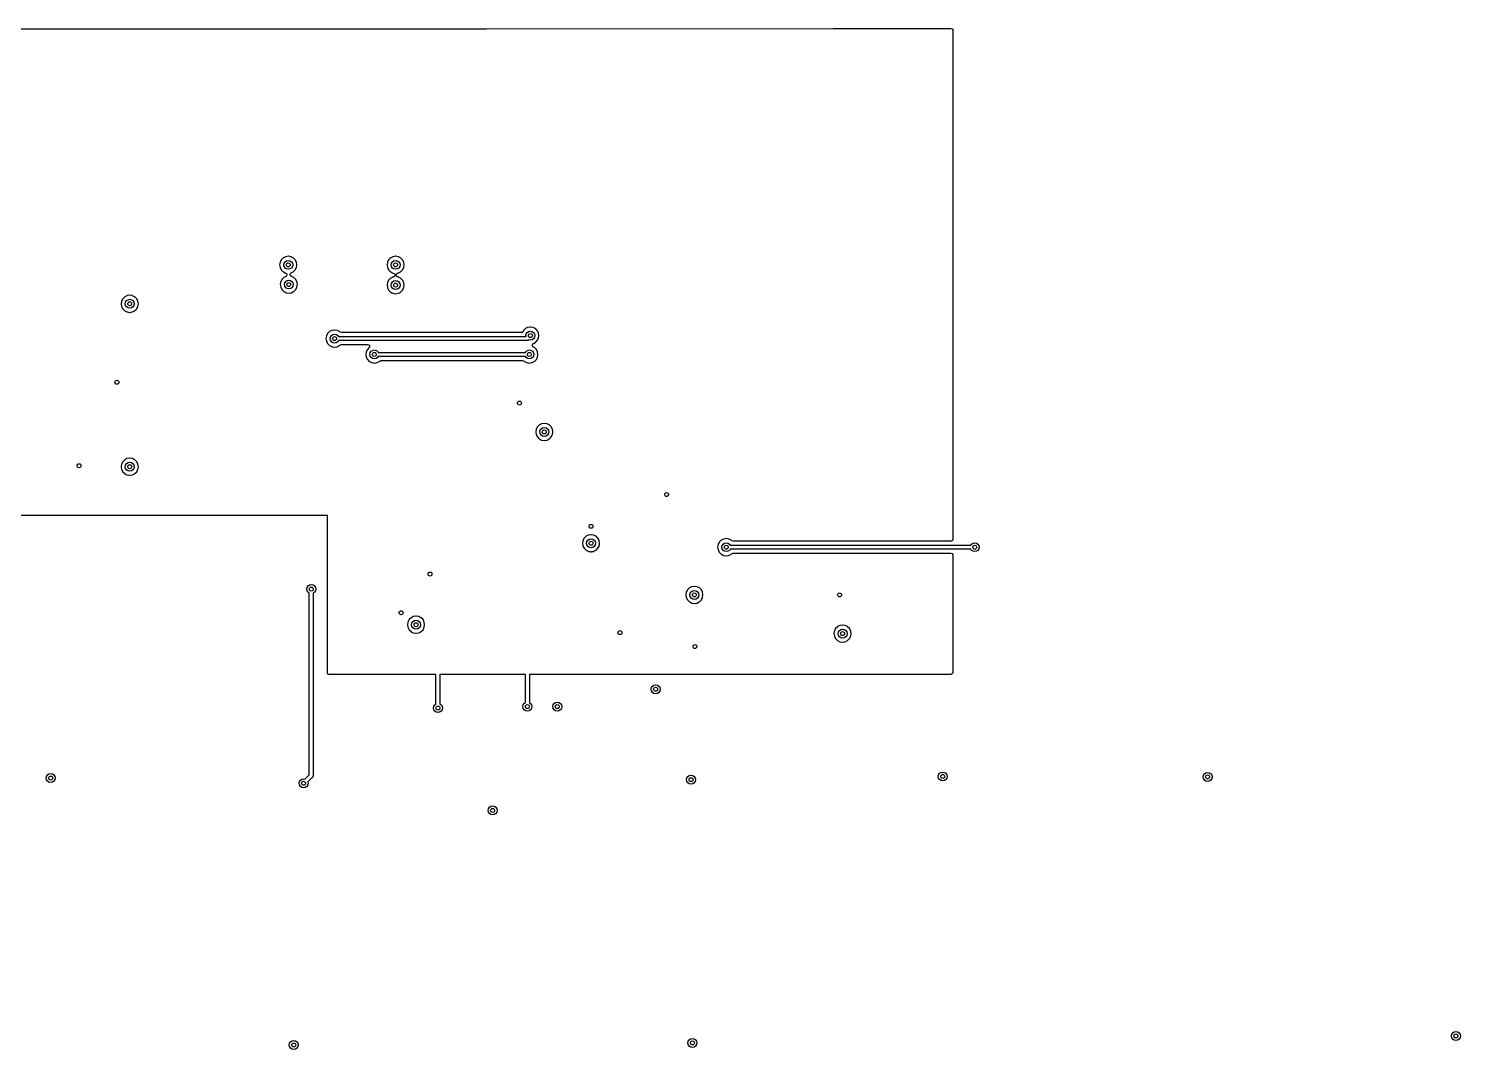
# Model space of a CAD drawing. Extents: x 97 to 314, y -170 to 213.
# Drawn here: x 170.5 to 242.5, y -170.4 to -119 of the extents above; entities that cross this region are included whole.
import ezdxf

# ---------------------------------------------------------------- set-up
doc = ezdxf.new("R2010")
doc.units = 0
doc.layers.add('BLACK', color=7, linetype='CONTINUOUS')

msp = doc.modelspace()

# ---------------------------------------------------------------- linework, layer by layer
at = {"layer": 'BLACK', "linetype": 'CONTINUOUS'}
for p, q in [((140.137, -119.003), (193.538, -119.003)), ((193.538, -119.003), (211, -119)), ((211, -119), (216.901, -119)), ((216.901, -119), (216.959, -119.019)), ((216.959, -119.019), (216.995, -119.068)), ((216.995, -119.068), (217, -119.099)), ((217, -119.099), (217, -144.701)), ((183.16, -130.757), (183.139, -130.89)), ((183.139, -130.89), (183.16, -131.023)), ((183.221, -130.637), (183.16, -130.757)), ((183.16, -131.023), (183.221, -131.143)), ((183.317, -130.541), (183.221, -130.637)), ((183.324, -130.538), (183.317, -130.541)), ((183.43, -130.484), (183.324, -130.538)), ((183.324, -130.538), (183.324, -130.538)), ((183.345, -130.89), (183.362, -130.804)), ((183.362, -130.976), (183.345, -130.89)), ((183.362, -130.804), (183.411, -130.731)), ((183.411, -131.049), (183.362, -130.976)), ((183.411, -130.731), (183.484, -130.682)), ((183.484, -131.098), (183.411, -131.049)), ((183.437, -130.48), (183.43, -130.484)), ((183.43, -130.484), (183.43, -130.484)), ((183.445, -130.479), (183.437, -130.48)), ((183.562, -130.46), (183.445, -130.479)), ((183.445, -130.479), (183.445, -130.479)), ((183.484, -130.682), (183.57, -130.665)), ((183.57, -130.459), (183.562, -130.46)), ((183.578, -130.46), (183.57, -130.459)), ((183.57, -130.665), (183.656, -130.682)), ((183.695, -130.479), (183.578, -130.46)), ((183.656, -130.682), (183.729, -130.731)), ((183.729, -131.049), (183.656, -131.098)), ((183.703, -130.48), (183.695, -130.479)), ((183.695, -130.479), (183.695, -130.479)), ((183.71, -130.484), (183.703, -130.48)), ((183.816, -130.538), (183.71, -130.484)), ((183.71, -130.484), (183.71, -130.484)), ((183.729, -130.731), (183.778, -130.804)), ((183.778, -130.976), (183.729, -131.049)), ((183.778, -130.804), (183.795, -130.89)), ((183.795, -130.89), (183.778, -130.976)), ((183.823, -130.541), (183.816, -130.538)), ((183.816, -130.538), (183.816, -130.538)), ((183.919, -130.637), (183.823, -130.541)), ((183.98, -130.757), (183.919, -130.637)), ((183.919, -131.143), (183.98, -131.023)), ((184.001, -130.89), (183.98, -130.757)), ((183.98, -131.023), (184.001, -130.89)), ((188.56, -130.757), (188.539, -130.89)), ((188.539, -130.89), (188.56, -131.023)), ((188.621, -130.637), (188.56, -130.757)), ((188.56, -131.023), (188.621, -131.143)), ((188.717, -130.541), (188.621, -130.637)), ((188.724, -130.538), (188.717, -130.541)), ((188.83, -130.484), (188.724, -130.538)), ((188.724, -130.538), (188.724, -130.538)), ((188.745, -130.89), (188.762, -130.804)), ((188.762, -130.976), (188.745, -130.89)), ((188.762, -130.804), (188.811, -130.731)), ((188.811, -131.049), (188.762, -130.976)), ((188.811, -130.731), (188.884, -130.682)), ((188.884, -131.098), (188.811, -131.049)), ((188.837, -130.48), (188.83, -130.484)), ((188.83, -130.484), (188.83, -130.484)), ((188.845, -130.479), (188.837, -130.48)), ((188.962, -130.46), (188.845, -130.479)), ((188.845, -130.479), (188.845, -130.479)), ((188.884, -130.682), (188.97, -130.665)), ((188.97, -130.459), (188.962, -130.46)), ((188.978, -130.46), (188.97, -130.459)), ((188.97, -130.665), (189.056, -130.682)), ((189.095, -130.479), (188.978, -130.46)), ((189.056, -130.682), (189.129, -130.731)), ((189.129, -131.049), (189.056, -131.098)), ((189.103, -130.48), (189.095, -130.479)), ((189.095, -130.479), (189.095, -130.479)), ((189.11, -130.484), (189.103, -130.48)), ((189.216, -130.538), (189.11, -130.484)), ((189.11, -130.484), (189.11, -130.484)), ((189.129, -130.731), (189.178, -130.804)), ((189.178, -130.976), (189.129, -131.049)), ((189.178, -130.804), (189.195, -130.89)), ((189.195, -130.89), (189.178, -130.976)), ((189.223, -130.541), (189.216, -130.538)), ((189.216, -130.538), (189.216, -130.538)), ((189.319, -130.637), (189.223, -130.541)), ((189.38, -130.757), (189.319, -130.637)), ((189.319, -131.143), (189.38, -131.023)), ((189.401, -130.89), (189.38, -130.757)), ((189.38, -131.023), (189.401, -130.89)), ((183.186, -131.777), (183.169, -131.88)), ((183.189, -131.755), (183.186, -131.777)), ((183.19, -131.747), (183.189, -131.755)), ((183.189, -131.755), (183.189, -131.755)), ((183.194, -131.74), (183.19, -131.747)), ((183.248, -131.634), (183.194, -131.74)), ((183.221, -131.143), (183.317, -131.239)), ((183.251, -131.627), (183.248, -131.634)), ((183.248, -131.634), (183.248, -131.634)), ((183.347, -131.531), (183.251, -131.627)), ((183.317, -131.239), (183.324, -131.242)), ((183.324, -131.242), (183.324, -131.242)), ((183.324, -131.242), (183.418, -131.29)), ((183.354, -131.528), (183.347, -131.531)), ((183.448, -131.48), (183.354, -131.528)), ((183.354, -131.528), (183.354, -131.528)), ((183.392, -131.794), (183.441, -131.721)), ((183.418, -131.29), (183.437, -131.3)), ((183.437, -131.3), (183.437, -131.3)), ((183.437, -131.3), (183.483, -131.333)), ((183.441, -131.721), (183.514, -131.672)), ((183.483, -131.45), (183.448, -131.48)), ((183.483, -131.333), (183.502, -131.392)), ((183.502, -131.392), (183.483, -131.45)), ((183.57, -131.115), (183.484, -131.098)), ((183.514, -131.672), (183.6, -131.655)), ((183.656, -131.098), (183.57, -131.115)), ((183.6, -131.655), (183.686, -131.672)), ((183.668, -131.378), (183.687, -131.32)), ((183.687, -131.437), (183.668, -131.378)), ((183.686, -131.672), (183.759, -131.721)), ((183.687, -131.32), (183.722, -131.29)), ((183.733, -131.47), (183.687, -131.437)), ((183.722, -131.29), (183.816, -131.242)), ((183.74, -131.474), (183.733, -131.47)), ((183.733, -131.47), (183.733, -131.47)), ((183.846, -131.528), (183.74, -131.474)), ((183.759, -131.721), (183.808, -131.794)), ((183.816, -131.242), (183.823, -131.239)), ((183.816, -131.242), (183.816, -131.242)), ((183.823, -131.239), (183.919, -131.143)), ((183.853, -131.531), (183.846, -131.528)), ((183.846, -131.528), (183.846, -131.528)), ((183.949, -131.627), (183.853, -131.531)), ((183.952, -131.634), (183.949, -131.627)), ((184.006, -131.74), (183.952, -131.634)), ((183.952, -131.634), (183.952, -131.634)), ((184.01, -131.747), (184.006, -131.74)), ((184.011, -131.755), (184.01, -131.747)), ((184.014, -131.777), (184.011, -131.755)), ((184.011, -131.755), (184.011, -131.755)), ((184.031, -131.88), (184.014, -131.777)), ((188.56, -131.777), (188.539, -131.91)), ((188.621, -131.657), (188.56, -131.777)), ((188.621, -131.143), (188.717, -131.239)), ((188.717, -131.561), (188.621, -131.657)), ((188.717, -131.239), (188.724, -131.242)), ((188.724, -131.558), (188.717, -131.561)), ((188.724, -131.242), (188.724, -131.242)), ((188.724, -131.242), (188.818, -131.29)), ((188.83, -131.504), (188.724, -131.558)), ((188.724, -131.558), (188.724, -131.558)), ((188.762, -131.824), (188.811, -131.751)), ((188.811, -131.751), (188.884, -131.702)), ((188.818, -131.29), (188.837, -131.3)), ((188.837, -131.5), (188.83, -131.504)), ((188.83, -131.504), (188.83, -131.504)), ((188.837, -131.3), (188.845, -131.301)), ((188.845, -131.499), (188.837, -131.5)), ((188.845, -131.301), (188.845, -131.301)), ((188.845, -131.301), (188.853, -131.302)), ((188.853, -131.498), (188.845, -131.499)), ((188.845, -131.499), (188.845, -131.499)), ((188.853, -131.302), (188.907, -131.33)), ((188.882, -131.488), (188.853, -131.498)), ((188.925, -131.445), (188.882, -131.488)), ((188.97, -131.115), (188.884, -131.098)), ((188.884, -131.702), (188.97, -131.685)), ((188.907, -131.33), (188.935, -131.385)), ((188.935, -131.385), (188.925, -131.445)), ((189.056, -131.098), (188.97, -131.115)), ((188.97, -131.685), (189.056, -131.702)), ((189.005, -131.415), (189.015, -131.355)), ((189.033, -131.47), (189.005, -131.415)), ((189.015, -131.355), (189.058, -131.312)), ((189.087, -131.498), (189.033, -131.47)), ((189.056, -131.702), (189.129, -131.751)), ((189.058, -131.312), (189.087, -131.302)), ((189.087, -131.302), (189.095, -131.301)), ((189.095, -131.499), (189.087, -131.498)), ((189.095, -131.301), (189.103, -131.3)), ((189.095, -131.301), (189.095, -131.301)), ((189.103, -131.5), (189.095, -131.499)), ((189.095, -131.499), (189.095, -131.499)), ((189.103, -131.3), (189.122, -131.29)), ((189.11, -131.504), (189.103, -131.5)), ((189.216, -131.558), (189.11, -131.504)), ((189.11, -131.504), (189.11, -131.504)), ((189.122, -131.29), (189.216, -131.242)), ((189.129, -131.751), (189.178, -131.824)), ((189.216, -131.242), (189.223, -131.239)), ((189.216, -131.242), (189.216, -131.242)), ((189.223, -131.561), (189.216, -131.558)), ((189.216, -131.558), (189.216, -131.558)), ((189.223, -131.239), (189.319, -131.143)), ((189.319, -131.657), (189.223, -131.561)), ((189.38, -131.777), (189.319, -131.657)), ((189.401, -131.91), (189.38, -131.777)), ((175.347, -132.501), (175.251, -132.597)), ((175.354, -132.498), (175.347, -132.501)), ((175.46, -132.444), (175.354, -132.498)), ((175.354, -132.498), (175.354, -132.498)), ((175.467, -132.44), (175.46, -132.444)), ((175.46, -132.444), (175.46, -132.444)), ((175.475, -132.439), (175.467, -132.44)), ((175.592, -132.42), (175.475, -132.439)), ((175.475, -132.439), (175.475, -132.439)), ((175.6, -132.419), (175.592, -132.42)), ((175.608, -132.42), (175.6, -132.419)), ((175.725, -132.439), (175.608, -132.42)), ((175.733, -132.44), (175.725, -132.439)), ((175.725, -132.439), (175.725, -132.439)), ((175.74, -132.444), (175.733, -132.44)), ((175.846, -132.498), (175.74, -132.444)), ((175.74, -132.444), (175.74, -132.444)), ((175.853, -132.501), (175.846, -132.498)), ((175.846, -132.498), (175.846, -132.498)), ((175.949, -132.597), (175.853, -132.501)), ((183.169, -131.88), (183.19, -132.013)), ((183.19, -132.013), (183.251, -132.133)), ((183.251, -132.133), (183.347, -132.229)), ((183.347, -132.229), (183.354, -132.232)), ((183.354, -132.232), (183.354, -132.232)), ((183.354, -132.232), (183.395, -132.253)), ((183.375, -131.88), (183.392, -131.794)), ((183.392, -131.966), (183.375, -131.88)), ((183.441, -132.039), (183.392, -131.966)), ((183.395, -132.253), (183.467, -132.29)), ((183.514, -132.088), (183.441, -132.039)), ((183.467, -132.29), (183.475, -132.291)), ((183.475, -132.291), (183.475, -132.291)), ((183.475, -132.291), (183.592, -132.31)), ((183.6, -132.105), (183.514, -132.088)), ((183.592, -132.31), (183.6, -132.311)), ((183.686, -132.088), (183.6, -132.105)), ((183.6, -132.311), (183.608, -132.31)), ((183.608, -132.31), (183.725, -132.291)), ((183.759, -132.039), (183.686, -132.088)), ((183.725, -132.291), (183.733, -132.29)), ((183.725, -132.291), (183.725, -132.291)), ((183.733, -132.29), (183.805, -132.253)), ((183.808, -131.966), (183.759, -132.039)), ((183.805, -132.253), (183.846, -132.232)), ((183.808, -131.794), (183.825, -131.88)), ((183.825, -131.88), (183.808, -131.966)), ((183.846, -132.232), (183.853, -132.229)), ((183.846, -132.232), (183.846, -132.232)), ((183.853, -132.229), (183.949, -132.133)), ((183.949, -132.133), (184.01, -132.013)), ((184.01, -132.013), (184.026, -131.91)), ((184.026, -131.91), (184.031, -131.88)), ((188.539, -131.91), (188.54, -131.918)), ((188.54, -131.918), (188.557, -132.02)), ((188.557, -132.02), (188.56, -132.043)), ((188.56, -132.043), (188.564, -132.05)), ((188.564, -132.05), (188.564, -132.05)), ((188.564, -132.05), (188.609, -132.139)), ((188.609, -132.139), (188.621, -132.163)), ((188.621, -132.163), (188.717, -132.259)), ((188.717, -132.259), (188.724, -132.262)), ((188.724, -132.262), (188.724, -132.262)), ((188.724, -132.262), (188.78, -132.291)), ((188.745, -131.91), (188.762, -131.824)), ((188.762, -131.996), (188.745, -131.91)), ((188.811, -132.069), (188.762, -131.996)), ((188.78, -132.291), (188.837, -132.32)), ((188.884, -132.118), (188.811, -132.069)), ((188.837, -132.32), (188.845, -132.321)), ((188.845, -132.321), (188.845, -132.321)), ((188.845, -132.321), (188.962, -132.34)), ((188.97, -132.135), (188.884, -132.118)), ((188.962, -132.34), (188.97, -132.341)), ((189.056, -132.118), (188.97, -132.135)), ((188.97, -132.341), (188.978, -132.34)), ((188.978, -132.34), (189.095, -132.321)), ((189.129, -132.069), (189.056, -132.118)), ((189.095, -132.321), (189.103, -132.32)), ((189.095, -132.321), (189.095, -132.321)), ((189.103, -132.32), (189.16, -132.291)), ((189.178, -131.996), (189.129, -132.069)), ((189.16, -132.291), (189.216, -132.262)), ((189.178, -131.824), (189.195, -131.91)), ((189.195, -131.91), (189.178, -131.996)), ((189.216, -132.262), (189.223, -132.259)), ((189.216, -132.262), (189.216, -132.262)), ((189.223, -132.259), (189.319, -132.163)), ((189.319, -132.163), (189.331, -132.139)), ((189.331, -132.139), (189.376, -132.05)), ((189.376, -132.05), (189.38, -132.043)), ((189.376, -132.05), (189.376, -132.05)), ((189.38, -132.043), (189.383, -132.02)), ((189.383, -132.02), (189.4, -131.918)), ((189.4, -131.918), (189.401, -131.91)), ((175.19, -132.717), (175.169, -132.85)), ((175.169, -132.85), (175.19, -132.983)), ((175.251, -132.597), (175.19, -132.717)), ((175.19, -132.983), (175.251, -133.103)), ((175.251, -133.103), (175.347, -133.199)), ((175.347, -133.199), (175.354, -133.202)), ((175.354, -133.202), (175.354, -133.202)), ((175.354, -133.202), (175.46, -133.256)), ((175.375, -132.85), (175.392, -132.764)), ((175.392, -132.936), (175.375, -132.85)), ((175.392, -132.764), (175.441, -132.691)), ((175.441, -133.009), (175.392, -132.936)), ((175.441, -132.691), (175.514, -132.642)), ((175.514, -133.058), (175.441, -133.009)), ((175.514, -132.642), (175.6, -132.625)), ((175.6, -133.075), (175.514, -133.058)), ((175.6, -132.625), (175.686, -132.642)), ((175.686, -133.058), (175.6, -133.075)), ((175.686, -132.642), (175.759, -132.691)), ((175.759, -133.009), (175.686, -133.058)), ((175.74, -133.256), (175.846, -133.202)), ((175.759, -132.691), (175.808, -132.764)), ((175.808, -132.936), (175.759, -133.009)), ((175.808, -132.764), (175.825, -132.85)), ((175.825, -132.85), (175.808, -132.936)), ((175.846, -133.202), (175.853, -133.199)), ((175.846, -133.202), (175.846, -133.202)), ((175.853, -133.199), (175.949, -133.103)), ((176.01, -132.717), (175.949, -132.597)), ((175.949, -133.103), (176.01, -132.983)), ((176.031, -132.85), (176.01, -132.717)), ((176.01, -132.983), (176.031, -132.85)), ((175.46, -133.256), (175.467, -133.26)), ((175.467, -133.26), (175.475, -133.261)), ((175.475, -133.261), (175.475, -133.261)), ((175.475, -133.261), (175.592, -133.28)), ((175.592, -133.28), (175.6, -133.281)), ((175.6, -133.281), (175.608, -133.28)), ((175.608, -133.28), (175.725, -133.261)), ((175.725, -133.261), (175.733, -133.26)), ((175.725, -133.261), (175.725, -133.261)), ((175.733, -133.26), (175.74, -133.256)), ((185.49, -134.467), (185.469, -134.6)), ((185.469, -134.6), (185.49, -134.733)), ((185.551, -134.347), (185.49, -134.467)), ((185.647, -134.251), (185.551, -134.347)), ((185.654, -134.248), (185.647, -134.251)), ((185.76, -134.194), (185.654, -134.248)), ((185.654, -134.248), (185.654, -134.248)), ((185.675, -134.6), (185.692, -134.514)), ((185.692, -134.686), (185.675, -134.6)), ((185.692, -134.514), (185.741, -134.441)), ((185.741, -134.441), (185.814, -134.392)), ((185.767, -134.19), (185.76, -134.194)), ((185.76, -134.194), (185.76, -134.194)), ((185.775, -134.189), (185.767, -134.19)), ((185.892, -134.17), (185.775, -134.189)), ((185.775, -134.189), (185.775, -134.189)), ((185.814, -134.392), (185.9, -134.375)), ((185.9, -134.169), (185.892, -134.17)), ((185.908, -134.17), (185.9, -134.169)), ((185.9, -134.375), (185.986, -134.392)), ((186.025, -134.189), (185.908, -134.17)), ((185.986, -134.392), (186.059, -134.441)), ((186.033, -134.19), (186.025, -134.189)), ((186.025, -134.189), (186.025, -134.189)), ((186.04, -134.194), (186.033, -134.19)), ((186.146, -134.248), (186.04, -134.194)), ((186.04, -134.194), (186.04, -134.194)), ((186.059, -134.441), (186.099, -134.5)), ((186.099, -134.5), (195.535, -134.5)), ((186.153, -134.251), (186.146, -134.248)), ((186.146, -134.248), (186.146, -134.248)), ((186.172, -134.271), (186.153, -134.251)), ((186.184, -134.281), (186.172, -134.271)), ((186.242, -134.299), (186.184, -134.281)), ((195.288, -134.299), (186.242, -134.299)), ((195.333, -134.289), (195.288, -134.299)), ((195.377, -134.245), (195.333, -134.289)), ((195.398, -134.204), (195.377, -134.245)), ((195.401, -134.197), (195.398, -134.204)), ((195.398, -134.204), (195.398, -134.204)), ((195.497, -134.101), (195.401, -134.197)), ((195.504, -134.098), (195.497, -134.101)), ((195.61, -134.044), (195.504, -134.098)), ((195.504, -134.098), (195.504, -134.098)), ((195.525, -134.45), (195.542, -134.364)), ((195.535, -134.5), (195.525, -134.45)), ((195.542, -134.364), (195.591, -134.291)), ((195.591, -134.291), (195.664, -134.242)), ((195.617, -134.04), (195.61, -134.044)), ((195.61, -134.044), (195.61, -134.044)), ((195.625, -134.039), (195.617, -134.04)), ((195.742, -134.02), (195.625, -134.039)), ((195.625, -134.039), (195.625, -134.039)), ((195.664, -134.242), (195.75, -134.225)), ((195.68, -134.661), (195.671, -134.671)), ((195.75, -134.675), (195.68, -134.661)), ((195.75, -134.019), (195.742, -134.02)), ((195.758, -134.02), (195.75, -134.019)), ((195.75, -134.225), (195.836, -134.242)), ((195.836, -134.658), (195.75, -134.675)), ((195.875, -134.039), (195.758, -134.02)), ((195.836, -134.242), (195.909, -134.291)), ((195.909, -134.609), (195.836, -134.658)), ((195.883, -134.04), (195.875, -134.039)), ((195.875, -134.039), (195.875, -134.039)), ((195.89, -134.044), (195.883, -134.04)), ((195.996, -134.098), (195.89, -134.044)), ((195.89, -134.044), (195.89, -134.044)), ((195.909, -134.291), (195.958, -134.364)), ((195.958, -134.536), (195.909, -134.609)), ((195.958, -134.364), (195.975, -134.45)), ((195.975, -134.45), (195.958, -134.536)), ((196.003, -134.101), (195.996, -134.098)), ((195.996, -134.098), (195.996, -134.098)), ((196.099, -134.197), (196.003, -134.101)), ((196.102, -134.204), (196.099, -134.197)), ((196.099, -134.703), (196.16, -134.583)), ((196.156, -134.31), (196.102, -134.204)), ((196.102, -134.204), (196.102, -134.204)), ((196.16, -134.317), (196.156, -134.31)), ((196.181, -134.45), (196.16, -134.317)), ((196.16, -134.583), (196.181, -134.45)), ((185.49, -134.733), (185.494, -134.74)), ((185.494, -134.74), (185.494, -134.74)), ((185.494, -134.74), (185.525, -134.802)), ((185.525, -134.802), (185.551, -134.853)), ((185.551, -134.853), (185.647, -134.949)), ((185.647, -134.949), (185.654, -134.952)), ((185.654, -134.952), (185.654, -134.952)), ((185.654, -134.952), (185.76, -135.006)), ((185.741, -134.759), (185.692, -134.686)), ((185.814, -134.808), (185.741, -134.759)), ((185.76, -135.006), (185.767, -135.01)), ((185.767, -135.01), (185.775, -135.011)), ((185.775, -135.011), (185.775, -135.011)), ((185.775, -135.011), (185.892, -135.03)), ((185.9, -134.825), (185.814, -134.808)), ((185.892, -135.03), (185.9, -135.031)), ((185.986, -134.808), (185.9, -134.825)), ((185.9, -135.031), (185.908, -135.03)), ((185.908, -135.03), (186.025, -135.011)), ((186.059, -134.759), (185.986, -134.808)), ((186.025, -135.011), (186.033, -135.01)), ((186.025, -135.011), (186.025, -135.011)), ((186.033, -135.01), (186.04, -135.006)), ((186.04, -135.006), (186.146, -134.952)), ((186.099, -134.7), (186.059, -134.759)), ((195.6, -134.7), (186.099, -134.7)), ((186.146, -134.952), (186.153, -134.949)), ((186.146, -134.952), (186.146, -134.952)), ((186.153, -134.949), (186.172, -134.929)), ((186.172, -134.929), (186.227, -134.902)), ((186.227, -134.902), (186.242, -134.9)), ((186.242, -134.9), (187.559, -134.9)), ((187.49, -135.267), (187.469, -135.4)), ((187.551, -135.147), (187.49, -135.267)), ((187.629, -135.07), (187.551, -135.147)), ((187.559, -134.9), (187.617, -134.919)), ((187.617, -134.919), (187.653, -134.969)), ((187.653, -135.03), (187.629, -135.07)), ((187.653, -134.969), (187.653, -135.03)), ((187.675, -135.4), (187.692, -135.314)), ((187.692, -135.314), (187.741, -135.241)), ((187.741, -135.241), (187.814, -135.192)), ((187.814, -135.192), (187.9, -135.175)), ((187.9, -135.175), (187.986, -135.192)), ((187.986, -135.192), (188.059, -135.241)), ((188.059, -135.241), (188.099, -135.3)), ((188.099, -135.3), (195.501, -135.3)), ((195.501, -135.3), (195.541, -135.241)), ((195.541, -135.241), (195.614, -135.192)), ((195.608, -134.698), (195.6, -134.7)), ((195.616, -134.699), (195.608, -134.698)), ((195.614, -135.192), (195.7, -135.175)), ((195.637, -134.688), (195.616, -134.699)), ((195.659, -134.681), (195.637, -134.688)), ((195.664, -134.674), (195.659, -134.681)), ((195.671, -134.671), (195.664, -134.674)), ((195.7, -135.175), (195.786, -135.192)), ((195.786, -135.192), (195.859, -135.241)), ((195.85, -134.922), (195.878, -134.868)), ((195.86, -134.983), (195.85, -134.922)), ((195.859, -135.241), (195.908, -135.314)), ((195.903, -135.026), (195.86, -134.983)), ((195.878, -134.868), (195.903, -134.85)), ((195.903, -134.85), (195.996, -134.802)), ((195.946, -135.048), (195.903, -135.026)), ((195.908, -135.314), (195.925, -135.4)), ((195.953, -135.051), (195.946, -135.048)), ((195.946, -135.048), (195.946, -135.048)), ((196.049, -135.147), (195.953, -135.051)), ((195.996, -134.802), (196.003, -134.799)), ((195.996, -134.802), (195.996, -134.802)), ((196.003, -134.799), (196.099, -134.703)), ((196.11, -135.267), (196.049, -135.147)), ((196.131, -135.4), (196.11, -135.267)), ((187.469, -135.4), (187.49, -135.533)), ((187.49, -135.533), (187.551, -135.653)), ((187.551, -135.653), (187.647, -135.749)), ((187.647, -135.749), (187.654, -135.752)), ((187.654, -135.752), (187.654, -135.752)), ((187.654, -135.752), (187.76, -135.806)), ((187.692, -135.486), (187.675, -135.4)), ((187.741, -135.559), (187.692, -135.486)), ((187.814, -135.608), (187.741, -135.559)), ((187.76, -135.806), (187.767, -135.81)), ((187.767, -135.81), (187.775, -135.811)), ((187.775, -135.811), (187.775, -135.811)), ((187.775, -135.811), (187.892, -135.83)), ((187.9, -135.625), (187.814, -135.608)), ((187.892, -135.83), (187.9, -135.831)), ((187.986, -135.608), (187.9, -135.625)), ((187.9, -135.831), (187.908, -135.83)), ((187.908, -135.83), (188.025, -135.811)), ((188.059, -135.559), (187.986, -135.608)), ((188.025, -135.811), (188.033, -135.81)), ((188.025, -135.811), (188.025, -135.811)), ((188.033, -135.81), (188.04, -135.806)), ((188.04, -135.806), (188.146, -135.752)), ((188.099, -135.5), (188.059, -135.559)), ((195.501, -135.5), (188.099, -135.5)), ((188.146, -135.752), (188.153, -135.749)), ((188.146, -135.752), (188.146, -135.752)), ((188.153, -135.749), (188.172, -135.729)), ((188.172, -135.729), (188.227, -135.702)), ((188.227, -135.702), (188.242, -135.701)), ((188.242, -135.701), (195.358, -135.701)), ((195.358, -135.701), (195.416, -135.719)), ((195.416, -135.719), (195.428, -135.729)), ((195.428, -135.729), (195.447, -135.749)), ((195.447, -135.749), (195.454, -135.752)), ((195.454, -135.752), (195.454, -135.752)), ((195.454, -135.752), (195.56, -135.806)), ((195.541, -135.559), (195.501, -135.5)), ((195.614, -135.608), (195.541, -135.559)), ((195.56, -135.806), (195.567, -135.81)), ((195.567, -135.81), (195.575, -135.811)), ((195.575, -135.811), (195.575, -135.811)), ((195.575, -135.811), (195.692, -135.83)), ((195.7, -135.625), (195.614, -135.608)), ((195.692, -135.83), (195.7, -135.831)), ((195.786, -135.608), (195.7, -135.625)), ((195.7, -135.831), (195.708, -135.83)), ((195.708, -135.83), (195.825, -135.811)), ((195.859, -135.559), (195.786, -135.608)), ((195.825, -135.811), (195.833, -135.81)), ((195.825, -135.811), (195.825, -135.811)), ((195.833, -135.81), (195.84, -135.806)), ((195.84, -135.806), (195.946, -135.752)), ((195.908, -135.486), (195.859, -135.559)), ((195.925, -135.4), (195.908, -135.486)), ((195.946, -135.752), (195.953, -135.749)), ((195.946, -135.752), (195.946, -135.752)), ((195.953, -135.749), (196.049, -135.653)), ((196.049, -135.653), (196.11, -135.533)), ((196.11, -135.533), (196.131, -135.4)), ((196.197, -138.951), (196.101, -139.047)), ((196.204, -138.948), (196.197, -138.951)), ((196.31, -138.894), (196.204, -138.948)), ((196.204, -138.948), (196.204, -138.948)), ((196.317, -138.89), (196.31, -138.894)), ((196.31, -138.894), (196.31, -138.894)), ((196.325, -138.889), (196.317, -138.89)), ((196.442, -138.87), (196.325, -138.889)), ((196.325, -138.889), (196.325, -138.889)), ((196.45, -138.869), (196.442, -138.87)), ((196.458, -138.87), (196.45, -138.869)), ((196.575, -138.889), (196.458, -138.87)), ((196.583, -138.89), (196.575, -138.889)), ((196.575, -138.889), (196.575, -138.889)), ((196.59, -138.894), (196.583, -138.89)), ((196.696, -138.948), (196.59, -138.894)), ((196.59, -138.894), (196.59, -138.894)), ((196.703, -138.951), (196.696, -138.948)), ((196.696, -138.948), (196.696, -138.948)), ((196.799, -139.047), (196.703, -138.951)), ((196.04, -139.167), (196.019, -139.3)), ((196.019, -139.3), (196.04, -139.433)), ((196.101, -139.047), (196.04, -139.167)), ((196.04, -139.433), (196.101, -139.553)), ((196.101, -139.553), (196.197, -139.649)), ((196.197, -139.649), (196.204, -139.652)), ((196.204, -139.652), (196.204, -139.652)), ((196.204, -139.652), (196.31, -139.706)), ((196.225, -139.3), (196.242, -139.214)), ((196.242, -139.386), (196.225, -139.3)), ((196.242, -139.214), (196.291, -139.141)), ((196.291, -139.459), (196.242, -139.386)), ((196.291, -139.141), (196.364, -139.092)), ((196.364, -139.508), (196.291, -139.459)), ((196.364, -139.092), (196.45, -139.075)), ((196.45, -139.525), (196.364, -139.508)), ((196.45, -139.075), (196.536, -139.092)), ((196.536, -139.508), (196.45, -139.525)), ((196.536, -139.092), (196.609, -139.141)), ((196.609, -139.459), (196.536, -139.508)), ((196.59, -139.706), (196.696, -139.652)), ((196.609, -139.141), (196.658, -139.214)), ((196.658, -139.386), (196.609, -139.459)), ((196.658, -139.214), (196.675, -139.3)), ((196.675, -139.3), (196.658, -139.386)), ((196.696, -139.652), (196.703, -139.649)), ((196.696, -139.652), (196.696, -139.652)), ((196.703, -139.649), (196.799, -139.553)), ((196.86, -139.167), (196.799, -139.047)), ((196.799, -139.553), (196.86, -139.433)), ((196.881, -139.3), (196.86, -139.167)), ((196.86, -139.433), (196.881, -139.3)), ((196.31, -139.706), (196.317, -139.71)), ((196.317, -139.71), (196.325, -139.711)), ((196.325, -139.711), (196.325, -139.711)), ((196.325, -139.711), (196.442, -139.73)), ((196.442, -139.73), (196.45, -139.731)), ((196.45, -139.731), (196.458, -139.73)), ((196.458, -139.73), (196.575, -139.711)), ((196.575, -139.711), (196.583, -139.71)), ((196.575, -139.711), (196.575, -139.711)), ((196.583, -139.71), (196.59, -139.706)), ((175.19, -140.917), (175.169, -141.05)), ((175.169, -141.05), (175.19, -141.183)), ((175.251, -140.797), (175.19, -140.917)), ((175.347, -140.701), (175.251, -140.797)), ((175.354, -140.698), (175.347, -140.701)), ((175.46, -140.644), (175.354, -140.698)), ((175.354, -140.698), (175.354, -140.698)), ((175.375, -141.05), (175.392, -140.964)), ((175.392, -141.136), (175.375, -141.05)), ((175.392, -140.964), (175.441, -140.891)), ((175.441, -141.209), (175.392, -141.136)), ((175.441, -140.891), (175.514, -140.842)), ((175.467, -140.64), (175.46, -140.644)), ((175.46, -140.644), (175.46, -140.644)), ((175.475, -140.639), (175.467, -140.64)), ((175.592, -140.62), (175.475, -140.639)), ((175.475, -140.639), (175.475, -140.639)), ((175.514, -140.842), (175.6, -140.825)), ((175.6, -140.619), (175.592, -140.62)), ((175.608, -140.62), (175.6, -140.619)), ((175.6, -140.825), (175.686, -140.842)), ((175.725, -140.639), (175.608, -140.62)), ((175.686, -140.842), (175.759, -140.891)), ((175.733, -140.64), (175.725, -140.639)), ((175.725, -140.639), (175.725, -140.639)), ((175.74, -140.644), (175.733, -140.64)), ((175.846, -140.698), (175.74, -140.644)), ((175.74, -140.644), (175.74, -140.644)), ((175.759, -140.891), (175.808, -140.964)), ((175.808, -141.136), (175.759, -141.209)), ((175.808, -140.964), (175.825, -141.05)), ((175.825, -141.05), (175.808, -141.136)), ((175.853, -140.701), (175.846, -140.698)), ((175.846, -140.698), (175.846, -140.698)), ((175.949, -140.797), (175.853, -140.701)), ((176.01, -140.917), (175.949, -140.797)), ((176.031, -141.05), (176.01, -140.917)), ((176.01, -141.183), (176.031, -141.05)), ((175.19, -141.183), (175.251, -141.303)), ((175.251, -141.303), (175.347, -141.399)), ((175.347, -141.399), (175.354, -141.402)), ((175.354, -141.402), (175.354, -141.402)), ((175.354, -141.402), (175.46, -141.456)), ((175.514, -141.258), (175.441, -141.209)), ((175.46, -141.456), (175.467, -141.46)), ((175.467, -141.46), (175.475, -141.461)), ((175.475, -141.461), (175.475, -141.461)), ((175.475, -141.461), (175.592, -141.48)), ((175.6, -141.275), (175.514, -141.258)), ((175.592, -141.48), (175.6, -141.481)), ((175.686, -141.258), (175.6, -141.275)), ((175.6, -141.481), (175.608, -141.48)), ((175.608, -141.48), (175.725, -141.461)), ((175.759, -141.209), (175.686, -141.258)), ((175.725, -141.461), (175.733, -141.46)), ((175.725, -141.461), (175.725, -141.461)), ((175.733, -141.46), (175.74, -141.456)), ((175.74, -141.456), (175.846, -141.402)), ((175.846, -141.402), (175.853, -141.399)), ((175.846, -141.402), (175.846, -141.402)), ((175.853, -141.399), (175.949, -141.303)), ((175.949, -141.303), (176.01, -141.183)), ((176.751, -143.503), (160.038, -143.503)), ((185.53, -143.503), (176.751, -143.503)), ((185.538, -143.503), (185.53, -143.503)), ((185.538, -143.519), (185.538, -143.503)), ((185.538, -144.9), (185.538, -143.519)), ((198.451, -144.647), (198.39, -144.767)), ((198.547, -144.551), (198.451, -144.647)), ((198.554, -144.548), (198.547, -144.551)), ((198.66, -144.494), (198.554, -144.548)), ((198.554, -144.548), (198.554, -144.548)), ((198.592, -144.814), (198.641, -144.741)), ((198.641, -144.741), (198.714, -144.692)), ((198.667, -144.49), (198.66, -144.494)), ((198.66, -144.494), (198.66, -144.494)), ((198.675, -144.489), (198.667, -144.49)), ((198.792, -144.47), (198.675, -144.489)), ((198.675, -144.489), (198.675, -144.489)), ((198.714, -144.692), (198.8, -144.675)), ((198.8, -144.469), (198.792, -144.47)), ((198.808, -144.47), (198.8, -144.469)), ((198.8, -144.675), (198.886, -144.692)), ((198.925, -144.489), (198.808, -144.47)), ((198.886, -144.692), (198.959, -144.741)), ((198.933, -144.49), (198.925, -144.489)), ((198.925, -144.489), (198.925, -144.489)), ((198.94, -144.494), (198.933, -144.49)), ((199.046, -144.548), (198.94, -144.494)), ((198.94, -144.494), (198.94, -144.494)), ((198.959, -144.741), (199.008, -144.814)), ((199.053, -144.551), (199.046, -144.548)), ((199.046, -144.548), (199.046, -144.548)), ((199.149, -144.647), (199.053, -144.551)), ((199.21, -144.767), (199.149, -144.647)), ((205.46, -144.694), (205.354, -144.748)), ((205.467, -144.69), (205.46, -144.694)), ((205.46, -144.694), (205.46, -144.694)), ((205.475, -144.689), (205.467, -144.69)), ((205.592, -144.67), (205.475, -144.689)), ((205.475, -144.689), (205.475, -144.689)), ((205.6, -144.669), (205.592, -144.67)), ((205.608, -144.67), (205.6, -144.669)), ((205.725, -144.689), (205.608, -144.67)), ((205.733, -144.69), (205.725, -144.689)), ((205.725, -144.689), (205.725, -144.689)), ((205.74, -144.694), (205.733, -144.69)), ((205.846, -144.748), (205.74, -144.694)), ((205.74, -144.694), (205.74, -144.694)), ((217, -144.701), (216.981, -144.759)), ((185.538, -147.5), (185.538, -144.9)), ((198.385, -144.8), (198.369, -144.9)), ((198.369, -144.9), (198.37, -144.908)), ((198.37, -144.908), (198.381, -144.975)), ((198.381, -144.975), (198.39, -145.033)), ((198.389, -144.775), (198.385, -144.8)), ((198.39, -144.767), (198.389, -144.775)), ((198.389, -144.775), (198.389, -144.775)), ((198.39, -145.033), (198.394, -145.04)), ((198.394, -145.04), (198.394, -145.04)), ((198.394, -145.04), (198.42, -145.092)), ((198.42, -145.092), (198.451, -145.153)), ((198.451, -145.153), (198.547, -145.249)), ((198.547, -145.249), (198.554, -145.252)), ((198.554, -145.252), (198.554, -145.252)), ((198.554, -145.252), (198.66, -145.306)), ((198.575, -144.9), (198.592, -144.814)), ((198.592, -144.986), (198.575, -144.9)), ((198.641, -145.059), (198.592, -144.986)), ((198.714, -145.108), (198.641, -145.059)), ((198.66, -145.306), (198.667, -145.31)), ((198.667, -145.31), (198.675, -145.311)), ((198.675, -145.311), (198.675, -145.311)), ((198.675, -145.311), (198.763, -145.325)), ((198.8, -145.125), (198.714, -145.108)), ((198.763, -145.325), (198.773, -145.326)), ((198.773, -145.326), (198.792, -145.33)), ((198.792, -145.33), (198.8, -145.331)), ((198.886, -145.108), (198.8, -145.125)), ((198.8, -145.331), (198.808, -145.33)), ((198.808, -145.33), (198.827, -145.326)), ((198.827, -145.326), (198.837, -145.325)), ((198.837, -145.325), (198.925, -145.311)), ((198.959, -145.059), (198.886, -145.108)), ((198.925, -145.311), (198.933, -145.31)), ((198.925, -145.311), (198.925, -145.311)), ((198.933, -145.31), (198.94, -145.306)), ((198.94, -145.306), (199.046, -145.252)), ((199.008, -144.986), (198.959, -145.059)), ((199.008, -144.814), (199.025, -144.9)), ((199.025, -144.9), (199.008, -144.986)), ((199.046, -145.252), (199.053, -145.249)), ((199.046, -145.252), (199.046, -145.252)), ((199.053, -145.249), (199.149, -145.153)), ((199.149, -145.153), (199.18, -145.092)), ((199.18, -145.092), (199.206, -145.04)), ((199.206, -145.04), (199.21, -145.033)), ((199.206, -145.04), (199.206, -145.04)), ((199.211, -144.775), (199.21, -144.767)), ((199.21, -145.033), (199.219, -144.975)), ((199.215, -144.8), (199.211, -144.775)), ((199.211, -144.775), (199.211, -144.775)), ((199.231, -144.9), (199.215, -144.8)), ((199.219, -144.975), (199.23, -144.908)), ((199.23, -144.908), (199.231, -144.9)), ((205.18, -145.033), (205.169, -145.1)), ((205.169, -145.1), (205.19, -145.233)), ((205.189, -144.975), (205.18, -145.033)), ((205.19, -144.967), (205.189, -144.975)), ((205.189, -144.975), (205.189, -144.975)), ((205.194, -144.96), (205.19, -144.967)), ((205.19, -145.233), (205.251, -145.353)), ((205.248, -144.854), (205.194, -144.96)), ((205.251, -144.847), (205.248, -144.854)), ((205.248, -144.854), (205.248, -144.854)), ((205.347, -144.751), (205.251, -144.847)), ((205.251, -145.353), (205.347, -145.449)), ((205.354, -144.748), (205.347, -144.751)), ((205.347, -145.449), (205.354, -145.452)), ((205.354, -144.748), (205.354, -144.748)), ((205.354, -145.452), (205.354, -145.452)), ((205.354, -145.452), (205.447, -145.499)), ((205.375, -145.1), (205.392, -145.014)), ((205.392, -145.186), (205.375, -145.1)), ((205.392, -145.014), (205.441, -144.941)), ((205.441, -145.259), (205.392, -145.186)), ((205.441, -144.941), (205.514, -144.892)), ((205.514, -145.308), (205.441, -145.259)), ((205.514, -144.892), (205.6, -144.875)), ((205.6, -145.325), (205.514, -145.308)), ((205.6, -144.875), (205.686, -144.892)), ((205.686, -145.308), (205.6, -145.325)), ((205.686, -144.892), (205.759, -144.941)), ((205.759, -145.259), (205.686, -145.308)), ((205.753, -145.499), (205.846, -145.452)), ((205.759, -144.941), (205.799, -145)), ((205.799, -145.2), (205.759, -145.259)), ((205.799, -145), (217.901, -145)), ((217.901, -145.2), (205.799, -145.2)), ((205.853, -144.751), (205.846, -144.748)), ((205.846, -144.748), (205.846, -144.748)), ((205.846, -145.452), (205.853, -145.449)), ((205.846, -145.452), (205.846, -145.452)), ((205.872, -144.771), (205.853, -144.751)), ((205.853, -145.449), (205.872, -145.429)), ((205.884, -144.781), (205.872, -144.771)), ((205.872, -145.429), (205.927, -145.402)), ((205.942, -144.799), (205.884, -144.781)), ((205.927, -145.402), (205.942, -145.4)), ((216.901, -144.799), (205.942, -144.799)), ((205.942, -145.4), (216.901, -145.4)), ((216.932, -144.795), (216.901, -144.799)), ((216.901, -145.4), (216.959, -145.419)), ((216.981, -144.759), (216.932, -144.795)), ((216.959, -145.419), (216.995, -145.469)), ((217.901, -145), (217.941, -144.941)), ((217.941, -145.259), (217.901, -145.2)), ((217.941, -144.941), (218.014, -144.892)), ((218.014, -145.308), (217.941, -145.259)), ((218.014, -144.892), (218.1, -144.875)), ((218.1, -145.325), (218.014, -145.308)), ((218.1, -144.875), (218.186, -144.892)), ((218.186, -145.308), (218.1, -145.325)), ((218.186, -144.892), (218.259, -144.941)), ((218.259, -145.259), (218.186, -145.308)), ((218.259, -144.941), (218.308, -145.014)), ((218.308, -145.186), (218.259, -145.259)), ((218.308, -145.014), (218.325, -145.1)), ((218.325, -145.1), (218.308, -145.186)), ((205.447, -145.499), (205.467, -145.51)), ((205.467, -145.51), (205.475, -145.511)), ((205.475, -145.511), (205.475, -145.511)), ((205.475, -145.511), (205.592, -145.53)), ((205.592, -145.53), (205.6, -145.531)), ((205.6, -145.531), (205.608, -145.53)), ((205.608, -145.53), (205.725, -145.511)), ((205.725, -145.511), (205.733, -145.51)), ((205.725, -145.511), (205.725, -145.511)), ((205.733, -145.51), (205.753, -145.499)), ((216.995, -145.469), (217, -145.499)), ((217, -145.499), (217, -151.401)), ((184.505, -147.21), (184.522, -147.124)), ((184.522, -147.296), (184.505, -147.21)), ((184.522, -147.124), (184.571, -147.051)), ((184.571, -147.369), (184.522, -147.296)), ((184.571, -147.051), (184.644, -147.002)), ((184.63, -147.409), (184.571, -147.369)), ((184.63, -156.549), (184.63, -147.409)), ((184.644, -147.002), (184.73, -146.985)), ((184.73, -146.985), (184.816, -147.002)), ((184.816, -147.002), (184.889, -147.051)), ((184.889, -147.369), (184.83, -147.409)), ((184.83, -147.409), (184.83, -156.59)), ((184.889, -147.051), (184.938, -147.124)), ((184.938, -147.296), (184.889, -147.369)), ((184.938, -147.124), (184.955, -147.21)), ((184.955, -147.21), (184.938, -147.296)), ((185.538, -149), (185.538, -147.5)), ((203.59, -147.367), (203.569, -147.5)), ((203.569, -147.5), (203.57, -147.508)), ((203.57, -147.508), (203.586, -147.607)), ((203.586, -147.607), (203.59, -147.633)), ((203.651, -147.247), (203.59, -147.367)), ((203.747, -147.151), (203.651, -147.247)), ((203.754, -147.148), (203.747, -147.151)), ((203.86, -147.094), (203.754, -147.148)), ((203.754, -147.148), (203.754, -147.148)), ((203.775, -147.5), (203.792, -147.414)), ((203.792, -147.586), (203.775, -147.5)), ((203.792, -147.414), (203.841, -147.341)), ((203.841, -147.659), (203.792, -147.586)), ((203.841, -147.341), (203.914, -147.292)), ((203.867, -147.09), (203.86, -147.094)), ((203.86, -147.094), (203.86, -147.094)), ((203.875, -147.089), (203.867, -147.09)), ((203.992, -147.07), (203.875, -147.089)), ((203.875, -147.089), (203.875, -147.089)), ((203.914, -147.292), (204, -147.275)), ((204, -147.069), (203.992, -147.07)), ((204.008, -147.07), (204, -147.069)), ((204, -147.275), (204.086, -147.292)), ((204.125, -147.089), (204.008, -147.07)), ((204.086, -147.292), (204.159, -147.341)), ((204.133, -147.09), (204.125, -147.089)), ((204.125, -147.089), (204.125, -147.089)), ((204.14, -147.094), (204.133, -147.09)), ((204.246, -147.148), (204.14, -147.094)), ((204.14, -147.094), (204.14, -147.094)), ((204.159, -147.341), (204.208, -147.414)), ((204.208, -147.586), (204.159, -147.659)), ((204.208, -147.414), (204.225, -147.5)), ((204.225, -147.5), (204.208, -147.586)), ((204.253, -147.151), (204.246, -147.148)), ((204.246, -147.148), (204.246, -147.148)), ((204.349, -147.247), (204.253, -147.151)), ((204.41, -147.367), (204.349, -147.247)), ((204.431, -147.5), (204.41, -147.367)), ((204.41, -147.633), (204.414, -147.607)), ((204.414, -147.607), (204.43, -147.508)), ((204.43, -147.508), (204.431, -147.5)), ((203.59, -147.633), (203.651, -147.753)), ((203.651, -147.753), (203.747, -147.849)), ((203.747, -147.849), (203.754, -147.852)), ((203.754, -147.852), (203.754, -147.852)), ((203.754, -147.852), (203.798, -147.875)), ((203.798, -147.875), (203.867, -147.91)), ((203.914, -147.708), (203.841, -147.659)), ((203.867, -147.91), (203.875, -147.911)), ((203.875, -147.911), (203.875, -147.911)), ((203.875, -147.911), (203.992, -147.93)), ((204, -147.725), (203.914, -147.708)), ((203.992, -147.93), (204, -147.931)), ((204.086, -147.708), (204, -147.725)), ((204, -147.931), (204.008, -147.93)), ((204.008, -147.93), (204.125, -147.911)), ((204.159, -147.659), (204.086, -147.708)), ((204.125, -147.911), (204.133, -147.91)), ((204.125, -147.911), (204.125, -147.911)), ((204.133, -147.91), (204.202, -147.875)), ((204.202, -147.875), (204.246, -147.852)), ((204.246, -147.852), (204.253, -147.849)), ((204.246, -147.852), (204.246, -147.852)), ((204.253, -147.849), (204.349, -147.753)), ((204.349, -147.753), (204.41, -147.633)), ((185.538, -149.45), (185.538, -149)), ((189.59, -148.867), (189.569, -149)), ((189.569, -149), (189.57, -149.008)), ((189.57, -149.008), (189.586, -149.107)), ((189.651, -148.747), (189.59, -148.867)), ((189.747, -148.651), (189.651, -148.747)), ((189.754, -148.648), (189.747, -148.651)), ((189.86, -148.594), (189.754, -148.648)), ((189.754, -148.648), (189.754, -148.648)), ((189.775, -149), (189.792, -148.914)), ((189.792, -149.086), (189.775, -149)), ((189.792, -148.914), (189.841, -148.841)), ((189.841, -148.841), (189.914, -148.792)), ((189.867, -148.59), (189.86, -148.594)), ((189.86, -148.594), (189.86, -148.594)), ((189.875, -148.589), (189.867, -148.59)), ((189.992, -148.57), (189.875, -148.589)), ((189.875, -148.589), (189.875, -148.589)), ((189.914, -148.792), (190, -148.775)), ((190, -148.569), (189.992, -148.57)), ((190.008, -148.57), (190, -148.569)), ((190, -148.775), (190.086, -148.792)), ((190.125, -148.589), (190.008, -148.57)), ((190.086, -148.792), (190.159, -148.841)), ((190.133, -148.59), (190.125, -148.589)), ((190.125, -148.589), (190.125, -148.589)), ((190.14, -148.594), (190.133, -148.59)), ((190.246, -148.648), (190.14, -148.594)), ((190.14, -148.594), (190.14, -148.594)), ((190.159, -148.841), (190.208, -148.914)), ((190.208, -148.914), (190.225, -149)), ((190.225, -149), (190.208, -149.086)), ((190.253, -148.651), (190.246, -148.648)), ((190.246, -148.648), (190.246, -148.648)), ((190.349, -148.747), (190.253, -148.651)), ((190.41, -148.867), (190.349, -148.747)), ((190.431, -149), (190.41, -148.867)), ((190.414, -149.107), (190.43, -149.008)), ((190.43, -149.008), (190.431, -149)), ((211.31, -149.044), (211.204, -149.098)), ((211.317, -149.04), (211.31, -149.044)), ((211.31, -149.044), (211.31, -149.044)), ((211.325, -149.039), (211.317, -149.04)), ((211.442, -149.02), (211.325, -149.039)), ((211.325, -149.039), (211.325, -149.039)), ((211.45, -149.019), (211.442, -149.02)), ((211.458, -149.02), (211.45, -149.019)), ((211.575, -149.039), (211.458, -149.02)), ((211.583, -149.04), (211.575, -149.039)), ((211.575, -149.039), (211.575, -149.039)), ((211.59, -149.044), (211.583, -149.04)), ((211.696, -149.098), (211.59, -149.044)), ((211.59, -149.044), (211.59, -149.044)), ((185.538, -151.404), (185.538, -149.45)), ((189.586, -149.107), (189.59, -149.133)), ((189.59, -149.133), (189.651, -149.253)), ((189.651, -149.253), (189.747, -149.349)), ((189.747, -149.349), (189.754, -149.352)), ((189.754, -149.352), (189.754, -149.352)), ((189.754, -149.352), (189.86, -149.406)), ((189.841, -149.159), (189.792, -149.086)), ((189.914, -149.208), (189.841, -149.159)), ((189.86, -149.406), (189.867, -149.41)), ((189.867, -149.41), (189.875, -149.411)), ((189.875, -149.411), (189.875, -149.411)), ((189.875, -149.411), (189.992, -149.43)), ((190, -149.225), (189.914, -149.208)), ((189.992, -149.43), (190, -149.431)), ((190.086, -149.208), (190, -149.225)), ((190, -149.431), (190.008, -149.43)), ((190.008, -149.43), (190.125, -149.411)), ((190.159, -149.159), (190.086, -149.208)), ((190.125, -149.411), (190.133, -149.41)), ((190.125, -149.411), (190.125, -149.411)), ((190.133, -149.41), (190.14, -149.406)), ((190.14, -149.406), (190.246, -149.352)), ((190.208, -149.086), (190.159, -149.159)), ((190.246, -149.352), (190.253, -149.349)), ((190.246, -149.352), (190.246, -149.352)), ((190.253, -149.349), (190.349, -149.253)), ((190.349, -149.253), (190.41, -149.133)), ((190.41, -149.133), (190.414, -149.107)), ((211.035, -149.352), (211.019, -149.45)), ((211.019, -149.45), (211.04, -149.583)), ((211.039, -149.325), (211.035, -149.352)), ((211.04, -149.317), (211.039, -149.325)), ((211.039, -149.325), (211.039, -149.325)), ((211.101, -149.197), (211.04, -149.317)), ((211.04, -149.583), (211.101, -149.703)), ((211.197, -149.101), (211.101, -149.197)), ((211.101, -149.703), (211.197, -149.799)), ((211.204, -149.098), (211.197, -149.101)), ((211.204, -149.098), (211.204, -149.098)), ((211.225, -149.45), (211.242, -149.364)), ((211.242, -149.536), (211.225, -149.45)), ((211.242, -149.364), (211.291, -149.291)), ((211.291, -149.609), (211.242, -149.536)), ((211.291, -149.291), (211.364, -149.242)), ((211.364, -149.658), (211.291, -149.609)), ((211.364, -149.242), (211.45, -149.225)), ((211.45, -149.675), (211.364, -149.658)), ((211.45, -149.225), (211.536, -149.242)), ((211.536, -149.658), (211.45, -149.675)), ((211.536, -149.242), (211.609, -149.291)), ((211.609, -149.609), (211.536, -149.658)), ((211.609, -149.291), (211.658, -149.364)), ((211.658, -149.536), (211.609, -149.609)), ((211.658, -149.364), (211.675, -149.45)), ((211.675, -149.45), (211.658, -149.536)), ((211.703, -149.101), (211.696, -149.098)), ((211.696, -149.098), (211.696, -149.098)), ((211.799, -149.197), (211.703, -149.101)), ((211.703, -149.799), (211.799, -149.703)), ((211.86, -149.317), (211.799, -149.197)), ((211.799, -149.703), (211.86, -149.583)), ((211.861, -149.325), (211.86, -149.317)), ((211.86, -149.583), (211.881, -149.45)), ((211.865, -149.352), (211.861, -149.325)), ((211.861, -149.325), (211.861, -149.325)), ((211.881, -149.45), (211.865, -149.352)), ((211.197, -149.799), (211.204, -149.802)), ((211.204, -149.802), (211.204, -149.802)), ((211.204, -149.802), (211.31, -149.856)), ((211.31, -149.856), (211.317, -149.86)), ((211.317, -149.86), (211.325, -149.861)), ((211.325, -149.861), (211.325, -149.861)), ((211.325, -149.861), (211.442, -149.88)), ((211.442, -149.88), (211.45, -149.881)), ((211.45, -149.881), (211.458, -149.88)), ((211.458, -149.88), (211.575, -149.861)), ((211.575, -149.861), (211.583, -149.86)), ((211.575, -149.861), (211.575, -149.861)), ((211.583, -149.86), (211.59, -149.856)), ((211.59, -149.856), (211.696, -149.802)), ((211.696, -149.802), (211.703, -149.799)), ((211.696, -149.802), (211.696, -149.802)), ((185.543, -151.435), (185.538, -151.404)), ((185.579, -151.484), (185.543, -151.435)), ((185.637, -151.503), (185.579, -151.484)), ((191, -151.502), (185.637, -151.503)), ((191, -153.001), (191, -151.502)), ((195.5, -151.502), (191.2, -151.502)), ((191.2, -151.502), (191.2, -153.001)), ((195.5, -152.926), (195.5, -151.502)), ((201.323, -151.501), (195.7, -151.502)), ((195.7, -151.502), (195.7, -152.926)), ((216.901, -151.5), (201.323, -151.501)), ((216.932, -151.495), (216.901, -151.5)), ((216.981, -151.459), (216.932, -151.495)), ((217, -151.401), (216.981, -151.459)), ((201.825, -152.25), (201.842, -152.164)), ((201.842, -152.336), (201.825, -152.25)), ((201.842, -152.164), (201.891, -152.091)), ((201.891, -152.409), (201.842, -152.336)), ((201.891, -152.091), (201.964, -152.042)), ((201.964, -152.458), (201.891, -152.409)), ((201.964, -152.042), (202.05, -152.025)), ((202.05, -152.475), (201.964, -152.458)), ((202.05, -152.025), (202.136, -152.042)), ((202.136, -152.458), (202.05, -152.475)), ((202.136, -152.042), (202.209, -152.091)), ((202.209, -152.409), (202.136, -152.458)), ((202.209, -152.091), (202.258, -152.164)), ((202.258, -152.336), (202.209, -152.409)), ((202.258, -152.164), (202.275, -152.25)), ((202.275, -152.25), (202.258, -152.336)), ((190.875, -153.2), (190.892, -153.114)), ((190.892, -153.286), (190.875, -153.2)), ((190.892, -153.114), (190.941, -153.041)), ((190.941, -153.359), (190.892, -153.286)), ((190.941, -153.041), (191, -153.001)), ((191.014, -153.408), (190.941, -153.359)), ((191.259, -153.359), (191.186, -153.408)), ((191.2, -153.001), (191.259, -153.041)), ((191.259, -153.041), (191.308, -153.114)), ((191.308, -153.286), (191.259, -153.359)), ((191.308, -153.114), (191.325, -153.2)), ((191.325, -153.2), (191.308, -153.286)), ((195.375, -153.125), (195.392, -153.039)), ((195.392, -153.211), (195.375, -153.125)), ((195.392, -153.039), (195.441, -152.966)), ((195.441, -153.284), (195.392, -153.211)), ((195.441, -152.966), (195.5, -152.926)), ((195.514, -153.333), (195.441, -153.284)), ((195.6, -153.35), (195.514, -153.333)), ((195.686, -153.333), (195.6, -153.35)), ((195.759, -153.284), (195.686, -153.333)), ((195.7, -152.926), (195.759, -152.966)), ((195.759, -152.966), (195.808, -153.039)), ((195.808, -153.211), (195.759, -153.284)), ((195.808, -153.039), (195.825, -153.125)), ((195.825, -153.125), (195.808, -153.211)), ((196.875, -153.125), (196.892, -153.039)), ((196.892, -153.211), (196.875, -153.125)), ((196.892, -153.039), (196.941, -152.966)), ((196.941, -153.284), (196.892, -153.211)), ((196.941, -152.966), (197.014, -152.917)), ((197.014, -153.333), (196.941, -153.284)), ((197.014, -152.917), (197.1, -152.9)), ((197.1, -153.35), (197.014, -153.333)), ((197.1, -152.9), (197.186, -152.917)), ((197.186, -153.333), (197.1, -153.35)), ((197.186, -152.917), (197.259, -152.966)), ((197.259, -153.284), (197.186, -153.333)), ((197.259, -152.966), (197.308, -153.039)), ((197.308, -153.211), (197.259, -153.284)), ((197.308, -153.039), (197.325, -153.125)), ((197.325, -153.125), (197.308, -153.211)), ((191.1, -153.425), (191.014, -153.408)), ((191.186, -153.408), (191.1, -153.425)), ((171.395, -156.72), (171.412, -156.634)), ((171.412, -156.806), (171.395, -156.72)), ((171.412, -156.634), (171.461, -156.561)), ((171.461, -156.879), (171.412, -156.806)), ((171.461, -156.561), (171.534, -156.512)), ((171.534, -156.928), (171.461, -156.879)), ((171.534, -156.512), (171.62, -156.495)), ((171.62, -156.945), (171.534, -156.928)), ((171.62, -156.495), (171.706, -156.512)), ((171.706, -156.928), (171.62, -156.945)), ((171.706, -156.512), (171.779, -156.561)), ((171.779, -156.879), (171.706, -156.928)), ((171.779, -156.561), (171.828, -156.634)), ((171.828, -156.806), (171.779, -156.879)), ((171.828, -156.634), (171.845, -156.72)), ((171.845, -156.72), (171.828, -156.806)), ((184.115, -156.98), (184.132, -156.894)), ((184.132, -157.066), (184.115, -156.98)), ((184.132, -156.894), (184.181, -156.821)), ((184.181, -156.821), (184.254, -156.772)), ((184.254, -156.772), (184.34, -156.755)), ((184.34, -156.755), (184.41, -156.769)), ((184.41, -156.769), (184.63, -156.549)), ((184.565, -156.98), (184.548, -157.066)), ((184.801, -156.661), (184.551, -156.91)), ((184.551, -156.91), (184.565, -156.98)), ((184.804, -156.654), (184.801, -156.661)), ((184.811, -156.649), (184.804, -156.654)), ((184.818, -156.627), (184.811, -156.649)), ((184.829, -156.606), (184.818, -156.627)), ((184.83, -156.59), (184.828, -156.598)), ((184.828, -156.598), (184.829, -156.606)), ((203.605, -156.8), (203.622, -156.714)), ((203.622, -156.886), (203.605, -156.8)), ((203.622, -156.714), (203.671, -156.641)), ((203.671, -156.959), (203.622, -156.886)), ((203.671, -156.641), (203.744, -156.592)), ((203.744, -157.008), (203.671, -156.959)), ((203.744, -156.592), (203.83, -156.575)), ((203.83, -156.575), (203.916, -156.592)), ((203.916, -156.592), (203.989, -156.641)), ((203.989, -156.959), (203.916, -157.008)), ((203.989, -156.641), (204.038, -156.714)), ((204.038, -156.886), (203.989, -156.959)), ((204.038, -156.714), (204.055, -156.8)), ((204.055, -156.8), (204.038, -156.886)), ((216.265, -156.64), (216.282, -156.554)), ((216.282, -156.726), (216.265, -156.64)), ((216.282, -156.554), (216.331, -156.481)), ((216.331, -156.799), (216.282, -156.726)), ((216.331, -156.481), (216.404, -156.432)), ((216.404, -156.848), (216.331, -156.799)), ((216.404, -156.432), (216.49, -156.415)), ((216.49, -156.865), (216.404, -156.848)), ((216.49, -156.415), (216.576, -156.432)), ((216.576, -156.848), (216.49, -156.865)), ((216.576, -156.432), (216.649, -156.481)), ((216.649, -156.799), (216.576, -156.848)), ((216.649, -156.481), (216.698, -156.554)), ((216.698, -156.726), (216.649, -156.799)), ((216.698, -156.554), (216.715, -156.64)), ((216.715, -156.64), (216.698, -156.726)), ((229.585, -156.66), (229.602, -156.574)), ((229.602, -156.746), (229.585, -156.66)), ((229.602, -156.574), (229.651, -156.501)), ((229.651, -156.819), (229.602, -156.746)), ((229.651, -156.501), (229.724, -156.452)), ((229.724, -156.868), (229.651, -156.819)), ((229.724, -156.452), (229.81, -156.435)), ((229.81, -156.885), (229.724, -156.868)), ((229.81, -156.435), (229.896, -156.452)), ((229.896, -156.868), (229.81, -156.885)), ((229.896, -156.452), (229.969, -156.501)), ((229.969, -156.819), (229.896, -156.868)), ((229.969, -156.501), (230.018, -156.574)), ((230.018, -156.746), (229.969, -156.819)), ((230.018, -156.574), (230.035, -156.66)), ((230.035, -156.66), (230.018, -156.746)), ((184.181, -157.139), (184.132, -157.066)), ((184.254, -157.188), (184.181, -157.139)), ((184.34, -157.205), (184.254, -157.188)), ((184.426, -157.188), (184.34, -157.205)), ((184.499, -157.139), (184.426, -157.188)), ((184.548, -157.066), (184.499, -157.139)), ((203.83, -157.025), (203.744, -157.008)), ((203.916, -157.008), (203.83, -157.025)), ((193.625, -158.35), (193.642, -158.264)), ((193.642, -158.436), (193.625, -158.35)), ((193.642, -158.264), (193.691, -158.191)), ((193.691, -158.191), (193.764, -158.142)), ((193.764, -158.142), (193.85, -158.125)), ((193.85, -158.125), (193.936, -158.142)), ((193.936, -158.142), (194.009, -158.191)), ((194.009, -158.191), (194.058, -158.264)), ((194.058, -158.264), (194.075, -158.35)), ((194.075, -158.35), (194.058, -158.436)), ((193.691, -158.509), (193.642, -158.436)), ((193.764, -158.558), (193.691, -158.509)), ((193.85, -158.575), (193.764, -158.558)), ((193.936, -158.558), (193.85, -158.575)), ((194.009, -158.509), (193.936, -158.558)), ((194.058, -158.436), (194.009, -158.509)), ((183.691, -169.991), (183.764, -169.942)), ((183.764, -169.942), (183.85, -169.925)), ((183.85, -169.925), (183.936, -169.942)), ((183.936, -169.942), (184.009, -169.991)), ((203.692, -169.964), (203.741, -169.891)), ((203.741, -169.891), (203.814, -169.842)), ((203.814, -169.842), (203.9, -169.825)), ((203.9, -169.825), (203.986, -169.842)), ((203.986, -169.842), (204.059, -169.891)), ((204.059, -169.891), (204.108, -169.964)), ((242.075, -169.7), (242.092, -169.614)), ((242.092, -169.786), (242.075, -169.7)), ((242.092, -169.614), (242.141, -169.541)), ((242.141, -169.859), (242.092, -169.786)), ((242.141, -169.541), (242.214, -169.492)), ((242.214, -169.908), (242.141, -169.859)), ((242.214, -169.492), (242.3, -169.475)), ((242.3, -169.925), (242.214, -169.908)), ((242.3, -169.475), (242.386, -169.492)), ((242.386, -169.908), (242.3, -169.925)), ((242.386, -169.492), (242.459, -169.541)), ((242.459, -169.859), (242.386, -169.908)), ((242.459, -169.541), (242.508, -169.614)), ((242.508, -169.786), (242.459, -169.859)), ((242.508, -169.614), (242.525, -169.7)), ((242.525, -169.7), (242.508, -169.786)), ((183.625, -170.15), (183.642, -170.064)), ((183.642, -170.236), (183.625, -170.15)), ((183.642, -170.064), (183.691, -169.991)), ((183.691, -170.309), (183.642, -170.236)), ((183.764, -170.358), (183.691, -170.309)), ((183.85, -170.375), (183.764, -170.358)), ((183.936, -170.358), (183.85, -170.375)), ((184.009, -170.309), (183.936, -170.358)), ((184.009, -169.991), (184.058, -170.064)), ((184.058, -170.236), (184.009, -170.309)), ((184.058, -170.064), (184.075, -170.15)), ((184.075, -170.15), (184.058, -170.236)), ((203.675, -170.05), (203.692, -169.964)), ((203.692, -170.136), (203.675, -170.05)), ((203.741, -170.209), (203.692, -170.136)), ((203.814, -170.258), (203.741, -170.209)), ((203.9, -170.275), (203.814, -170.258)), ((203.986, -170.258), (203.9, -170.275)), ((204.059, -170.209), (203.986, -170.258)), ((204.108, -170.136), (204.059, -170.209)), ((204.108, -169.964), (204.125, -170.05)), ((204.125, -170.05), (204.108, -170.136))]:
    msp.add_line(p, q, dxfattribs=at)
at = {"layer": 'BLACK'}
for centre in [(183.57, -130.89), (188.97, -130.89), (183.6, -131.88), (188.97, -131.91), (175.6, -132.85), (185.9, -134.6), (195.75, -134.45), (187.9, -135.4), (195.7, -135.4), (174.95, -136.8), (195.2, -137.85), (196.45, -139.3), (173.05, -141), (175.6, -141.05), (202.6, -142.45), (198.8, -144.05), (198.8, -144.9), (205.6, -145.1), (218.1, -145.1), (190.7, -146.45), (184.73, -147.21), (204, -147.5), (211.3, -147.5), (189.25, -148.4), (190, -149), (200.25, -149.4), (211.45, -149.45), (204.025, -150.1), (202.05, -152.25), (191.1, -153.2), (195.6, -153.125), (197.1, -153.125), (171.62, -156.72), (184.34, -156.98), (203.83, -156.8), (216.49, -156.64), (229.81, -156.66), (193.85, -158.35), (242.3, -169.7), (183.85, -170.15), (203.9, -170.05)]:
    msp.add_circle(centre, 0.1, dxfattribs=at)

doc.saveas('drawing.dxf')
